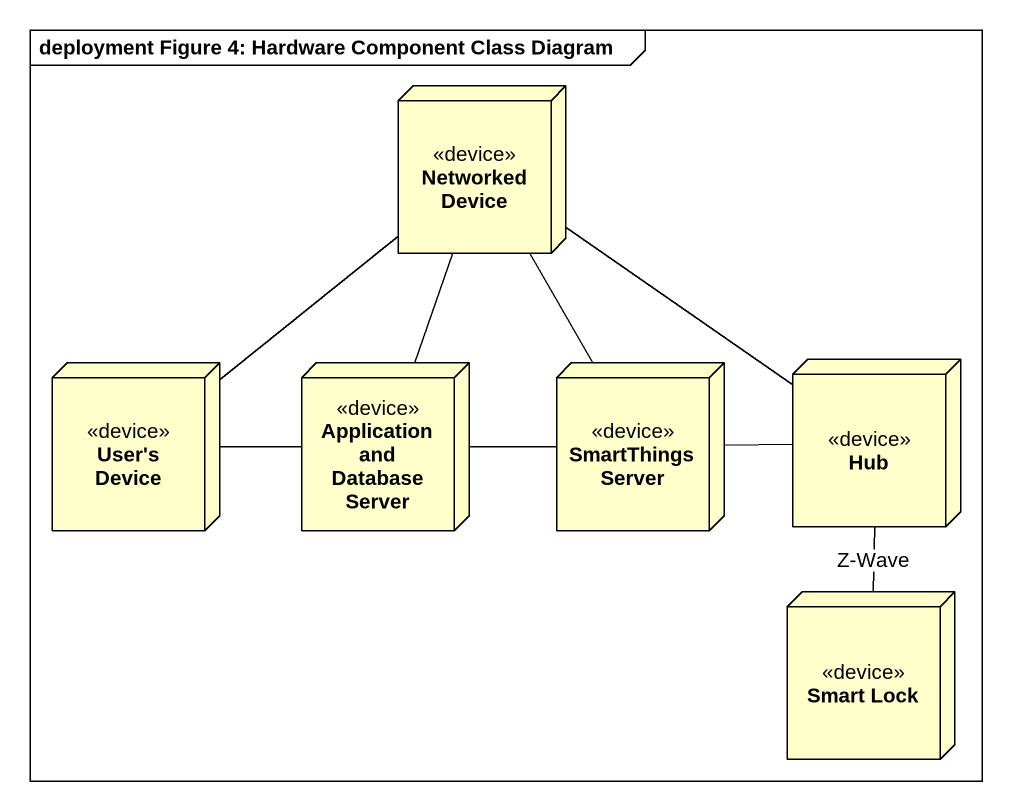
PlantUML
@startuml
mainframe deployment Figure 4: Hardware Component Class Diagram
node "Networked Device" as Networked_Device <<device>>
node "User's Device" as User_s_Device <<device>>
node "Application and Database Server" as Application_and_Database <<device>>
node "SmartThings Server" as SmartThings_Server <<device>>
node Hub <<device>>
node "Smart Lock" as Smart_Lock <<device>>
User_s_Device -up- Networked_Device
User_s_Device -right- Application_and_Database
Application_and_Database -up- Networked_Device
SmartThings_Server -up- Networked_Device
SmartThings_Server -left- Application_and_Database
Hub -up- Networked_Device
Hub -left- SmartThings_Server
Smart_Lock -up- Hub : Z-Wave
@enduml
